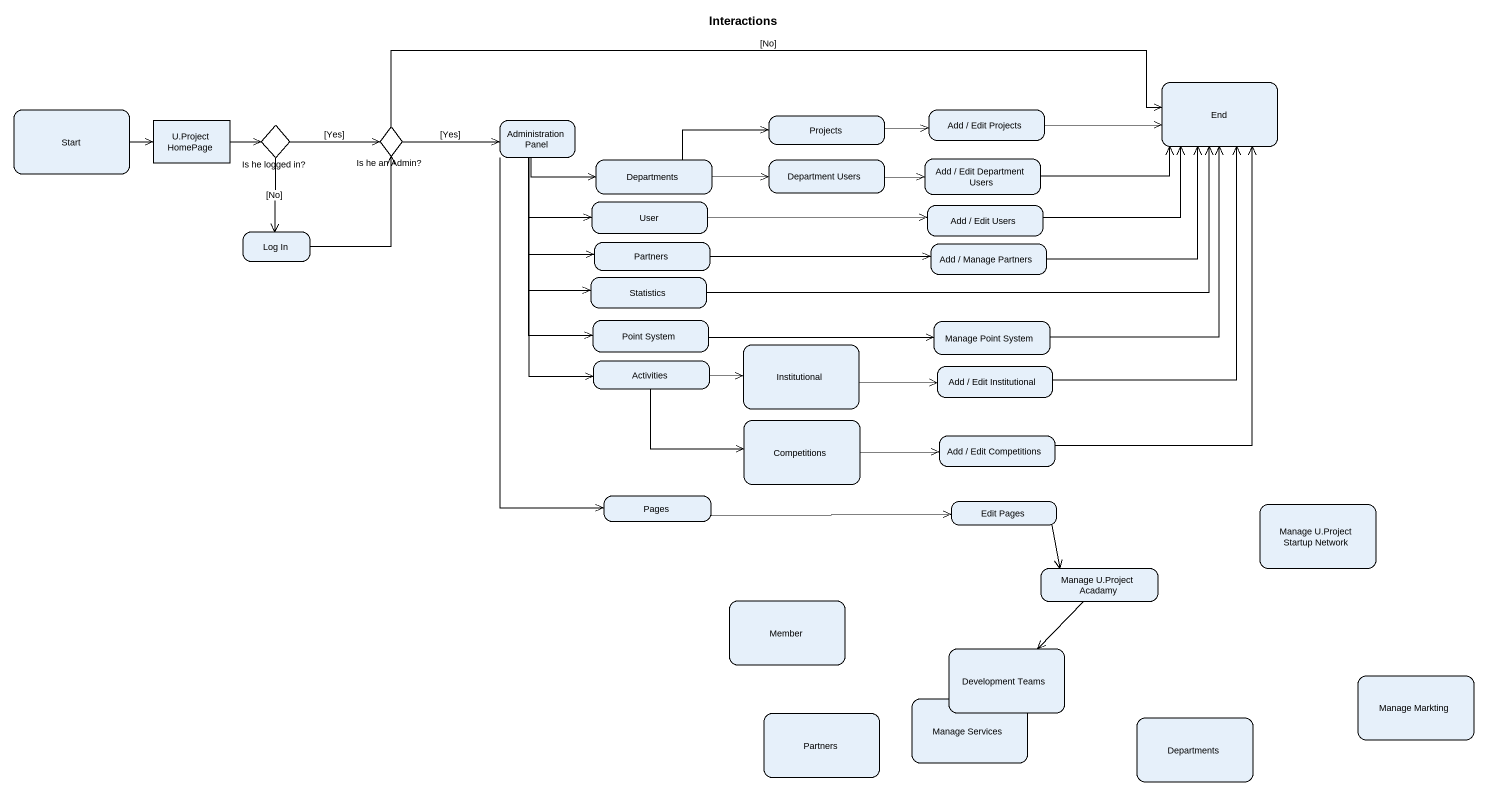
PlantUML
@startuml
title Interactions
hide empty description
state "End" as End_
state "Start" as Start_
state "U.Project HomePage" as U_Project_HomePage <<object>>
state "Is he logged in?" as Is_he_logged_in <<choice>>
state "Is he an Admin?" as Is_he_an_Admin <<choice>>
state "Administration Panel" as Administration_Panel
state Projects
state "Add / Edit Projects" as Add_Edit_Projects
state Departments
state "Department Users" as Department_Users
state "Add / Edit Department Users" as Add_Edit_Department_Users
state User
state "Add / Edit Users" as Add_Edit_Users
state "Log In" as Log_In
state Partners
state "Add / Manage Partners" as Add_Manage_Partners
state Statistics
state "Point System" as Point_System
state "Manage Point System" as Manage_Point_System
state Activities
state Institutional
state "Add / Edit Institutional" as Add_Edit_Institutional
state Competitions
state "Add / Edit Competitions" as Add_Edit_Competitions
state Pages
state "Edit Pages" as Edit_Pages
state "Manage U.Project Startup Network" as Manage_U_Project_Startup
state "Manage U.Project Acadamy" as Manage_U_Project_Acadamy
state Member
state "Development Teams" as Development_Teams
state "Manage Markting" as Manage_Markting
state "Partners" as Partners_2
state "Manage Services" as Manage_Services
state "Departments" as Departments_2
Start_ -right-> U_Project_HomePage
U_Project_HomePage -right-> Is_he_logged_in
Is_he_logged_in -right-> Is_he_an_Admin : [Yes]
Is_he_logged_in --> Log_In : [No]
Is_he_an_Admin -right-> End_ : [No]
Is_he_an_Admin -right-> Administration_Panel : [Yes]
Administration_Panel -right-> Departments
Administration_Panel --> User
Administration_Panel --> Partners
Administration_Panel --> Statistics
Administration_Panel --> Point_System
Administration_Panel --> Activities
Administration_Panel --> Pages
Projects -right-> Add_Edit_Projects
Add_Edit_Projects -right-> End_
Departments -right-> Projects
Departments -right-> Department_Users
Department_Users -right-> Add_Edit_Department_Users
Add_Edit_Department_Users -right-> End_
User -right-> Add_Edit_Users
Add_Edit_Users -right-> End_
Log_In -up-> Is_he_an_Admin
Partners -right-> Add_Manage_Partners
Add_Manage_Partners -up-> End_
Statistics -right-> End_
Point_System -right-> Manage_Point_System
Manage_Point_System -up-> End_
Activities -right-> Institutional
Activities -right-> Competitions
Institutional -right-> Add_Edit_Institutional
Add_Edit_Institutional -up-> End_
Competitions -right-> Add_Edit_Competitions
Add_Edit_Competitions -up-> End_
Pages -right-> Edit_Pages
Edit_Pages --> Manage_U_Project_Acadamy
Manage_U_Project_Acadamy --> Development_Teams
@enduml
